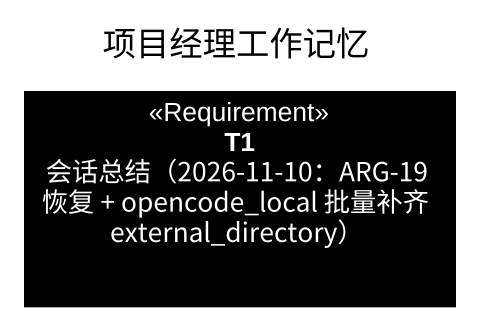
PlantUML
@startuml
title 项目经理工作记忆
hide circle
hide empty members
class "T1 会话总结（2026-11-10：ARG-19 恢复 + opencode_local 批量补齐 external_directory）" as T1_会话总结_2026_11_10_ARG_19 <<Requirement>> #000000
@enduml
